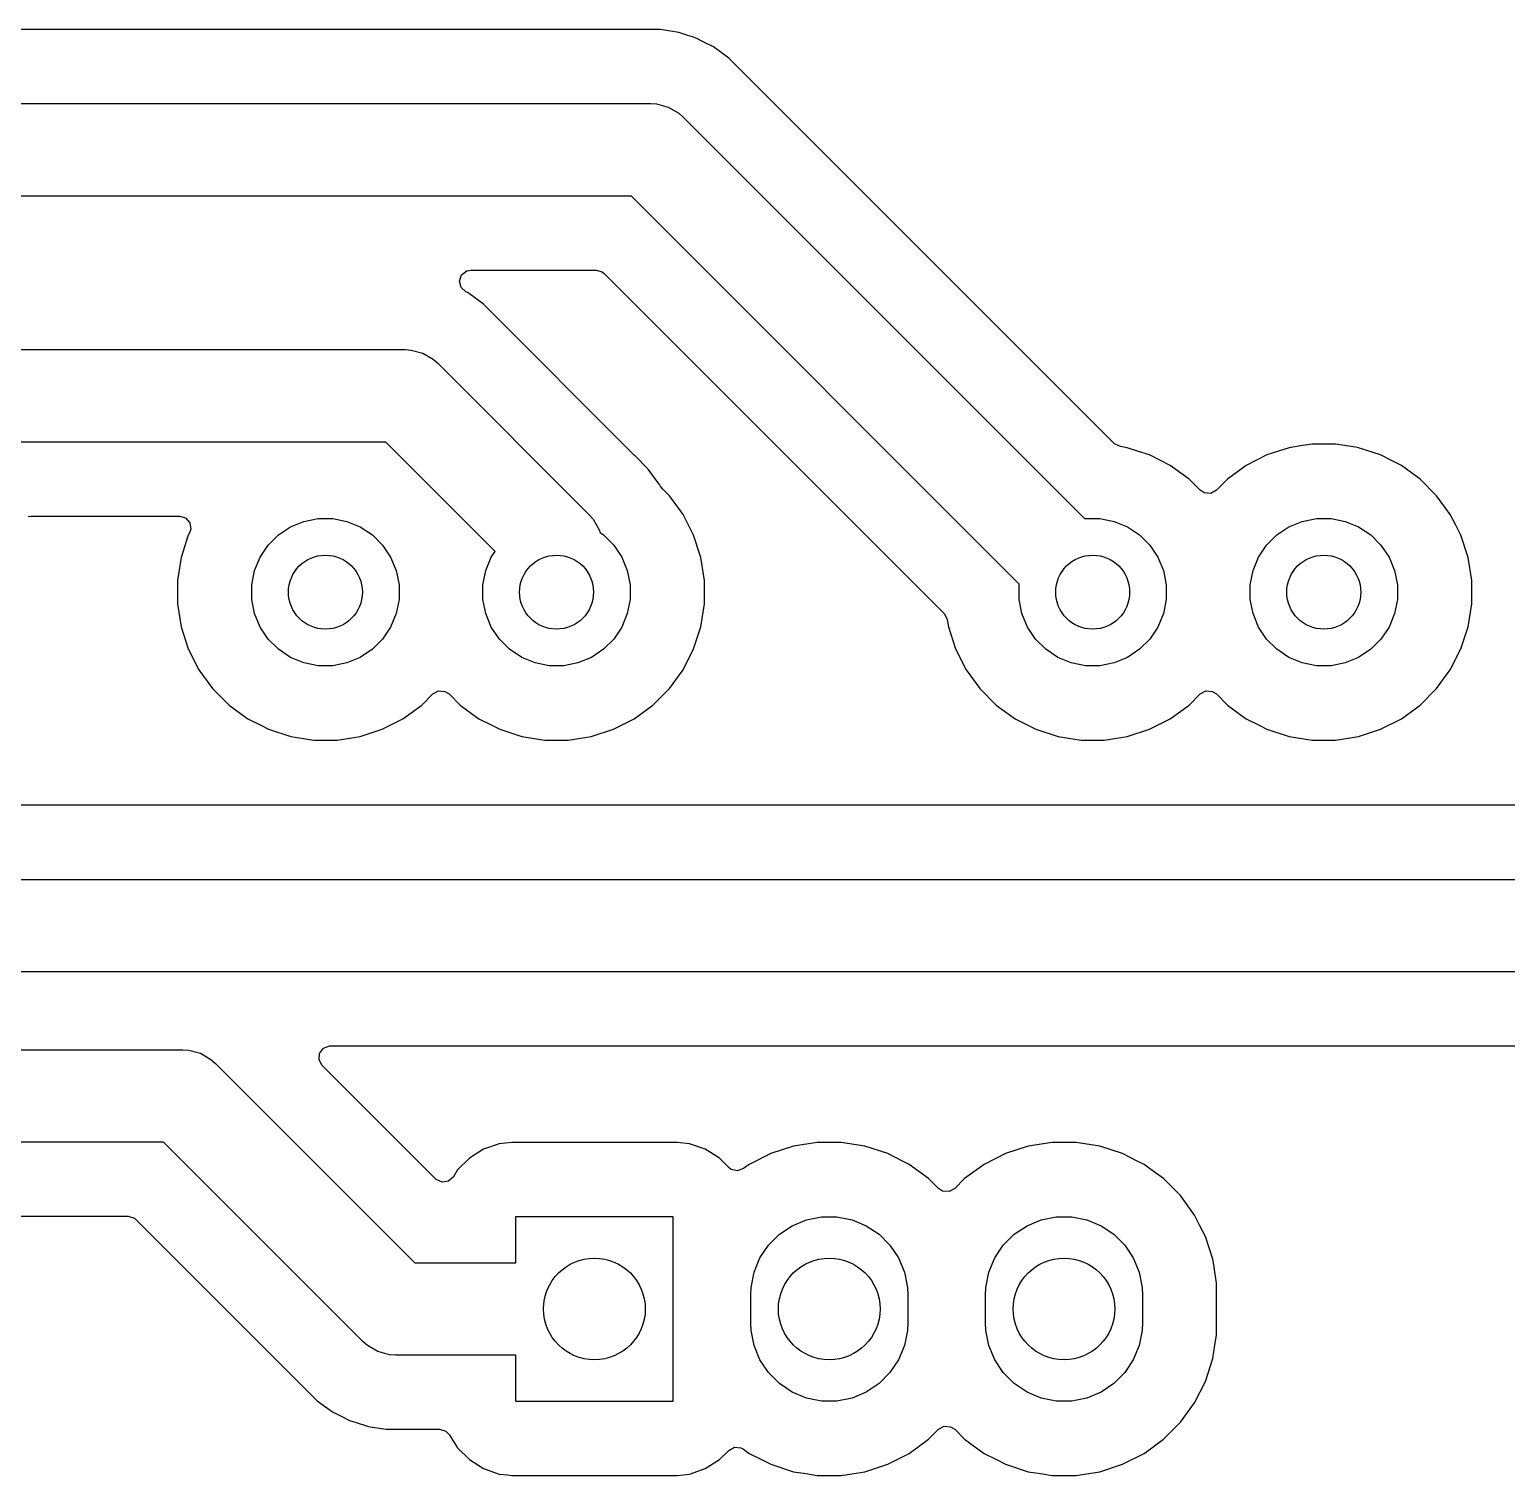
# Model space of a CAD drawing. Header units: inches. Extents: x 0.81 to 4.86, y -4.86 to -0.81.
# Drawn here: x 2.788 to 3.417, y -2.066 to -1.451 of the extents above; entities that cross this region are included whole.
import ezdxf

# ---------------------------------------------------------------- set-up
doc = ezdxf.new("R2010")
doc.units = ezdxf.units.IN
doc.header["$MEASUREMENT"] = 0
doc.layers.add('F.Cu', color=13, linetype='CONTINUOUS', true_color=0xc83434)

msp = doc.modelspace()

# ---------------------------------------------------------------- linework, layer by layer
at = {"layer": 'F.Cu', "linetype": 'CONTINUOUS'}
for p, q in [((3.05669, -1.45068), (2.53392, -1.45068)), ((3.05778, -1.45085), (3.05669, -1.45068)), ((3.05669, -1.45068), (3.05669, -1.45068)), ((3.06465, -1.45194), (3.05778, -1.45085)), ((3.06722, -1.45277), (3.06465, -1.45194)), ((3.06849, -1.45318), (3.06722, -1.45277)), ((3.07048, -1.45383), (3.06849, -1.45318)), ((3.07232, -1.45443), (3.07048, -1.45383)), ((3.07482, -1.4557), (3.07232, -1.45443)), ((3.07591, -1.45626), (3.07482, -1.4557)), ((3.0795, -1.45809), (3.07591, -1.45626)), ((3.08602, -1.46282), (3.0795, -1.45809)), ((3.25006, -1.62686), (3.08602, -1.46282)), ((3.08602, -1.46282), (3.08602, -1.46282)), ((2.51884, -1.48219), (3.05267, -1.48219)), ((3.05267, -1.48219), (3.05523, -1.48236)), ((3.05523, -1.48236), (3.05523, -1.48236)), ((3.05523, -1.48236), (3.0602, -1.48369)), ((3.0602, -1.48369), (3.06465, -1.48626)), ((3.06465, -1.48626), (3.06465, -1.48626)), ((3.06465, -1.48626), (3.06658, -1.48796)), ((3.06658, -1.48796), (3.23751, -1.65888)), ((3.04451, -1.52156), (2.51069, -1.52156)), ((3.20967, -1.68672), (3.04451, -1.52156)), ((2.97217, -1.55515), (2.97433, -1.55344)), ((2.97433, -1.55344), (2.97616, -1.55308)), ((2.97616, -1.55308), (3.02944, -1.55308)), ((3.02944, -1.55308), (3.03207, -1.55385)), ((2.97129, -1.55775), (2.97217, -1.55515)), ((2.97195, -1.56042), (2.97129, -1.55775)), ((3.03207, -1.55385), (3.03289, -1.55451)), ((3.03289, -1.55451), (3.17765, -1.69927)), ((2.97395, -1.56231), (2.97195, -1.56042)), ((2.97494, -1.56282), (2.97395, -1.56231)), ((2.98146, -1.56755), (2.97494, -1.56282)), ((3.04583, -1.63193), (2.98146, -1.56755)), ((2.98146, -1.56755), (2.98146, -1.56755)), ((2.98146, -1.56755), (2.98146, -1.56755)), ((2.76544, -1.58692), (2.9481, -1.58692)), ((2.9481, -1.58692), (2.95067, -1.58709)), ((2.95067, -1.58709), (2.95067, -1.58709)), ((2.95067, -1.58709), (2.95564, -1.58842)), ((2.95564, -1.58842), (2.96009, -1.59099)), ((2.96009, -1.59099), (2.96009, -1.59099)), ((2.96009, -1.59099), (2.96202, -1.59269)), ((2.96202, -1.59269), (3.02652, -1.65718)), ((2.93995, -1.62629), (2.77359, -1.62629)), ((2.98648, -1.67282), (2.93995, -1.62629)), ((3.25026, -1.62705), (3.25006, -1.62686)), ((3.25274, -1.62823), (3.25026, -1.62705)), ((3.2557, -1.6287), (3.25274, -1.62823)), ((3.26042, -1.63023), (3.2557, -1.6287)), ((3.32461, -1.6287), (3.31518, -1.63176)), ((3.32951, -1.62792), (3.32461, -1.6287)), ((3.33441, -1.62715), (3.32951, -1.62792)), ((3.34433, -1.62715), (3.33441, -1.62715)), ((3.35294, -1.62851), (3.34433, -1.62715)), ((3.35413, -1.6287), (3.35294, -1.62851)), ((3.36356, -1.63176), (3.35413, -1.6287)), ((3.04595, -1.63205), (3.04583, -1.63193)), ((3.04583, -1.63193), (3.04583, -1.63193)), ((3.05165, -1.63775), (3.04595, -1.63205)), ((3.04595, -1.63205), (3.04595, -1.63205)), ((3.26513, -1.63176), (3.26042, -1.63023)), ((3.27397, -1.63627), (3.26513, -1.63176)), ((3.31518, -1.63176), (3.30634, -1.63627)), ((3.36795, -1.634), (3.36356, -1.63176)), ((3.3724, -1.63627), (3.36795, -1.634)), ((3.05481, -1.64209), (3.05165, -1.63775)), ((3.05165, -1.63775), (3.05165, -1.63775)), ((3.05165, -1.63775), (3.05165, -1.63775)), ((3.27397, -1.63627), (3.27397, -1.63627)), ((3.27397, -1.63627), (3.27397, -1.63627)), ((3.28199, -1.64209), (3.27397, -1.63627)), ((3.30634, -1.63627), (3.29832, -1.64209)), ((3.3724, -1.63627), (3.3724, -1.63627)), ((3.3724, -1.63627), (3.3724, -1.63627)), ((3.38042, -1.64209), (3.3724, -1.63627)), ((3.05594, -1.64365), (3.05481, -1.64209)), ((3.05639, -1.64427), (3.05594, -1.64365)), ((3.05673, -1.64493), (3.05639, -1.64427)), ((3.05684, -1.64511), (3.05673, -1.64493)), ((3.05753, -1.64597), (3.05684, -1.64511)), ((3.06066, -1.64911), (3.05753, -1.64597)), ((3.28671, -1.64681), (3.28199, -1.64209)), ((3.28199, -1.64209), (3.28199, -1.64209)), ((3.28845, -1.64793), (3.28671, -1.64681)), ((3.2912, -1.64812), (3.28845, -1.64793)), ((3.29361, -1.64681), (3.2912, -1.64812)), ((3.29832, -1.64209), (3.29361, -1.64681)), ((3.29832, -1.64209), (3.29832, -1.64209)), ((3.38743, -1.64911), (3.38042, -1.64209)), ((3.38042, -1.64209), (3.38042, -1.64209)), ((3.06463, -1.65457), (3.06066, -1.64911)), ((3.06066, -1.64911), (3.06066, -1.64911)), ((3.3914, -1.65457), (3.38743, -1.64911)), ((3.38743, -1.64911), (3.38743, -1.64911)), ((2.78763, -1.65792), (2.78867, -1.65781)), ((2.78867, -1.65781), (2.85197, -1.65781)), ((2.85197, -1.65781), (2.85461, -1.65858)), ((2.85461, -1.65858), (2.85641, -1.66066)), ((2.89933, -1.66238), (2.90503, -1.66002)), ((2.90503, -1.66002), (2.91109, -1.65881)), ((2.91109, -1.65881), (2.91726, -1.65881)), ((2.91726, -1.65881), (2.92332, -1.66002)), ((2.92332, -1.66002), (2.92902, -1.66238)), ((3.02652, -1.65718), (3.02822, -1.65912)), ((3.02822, -1.65912), (3.02822, -1.65912)), ((3.02822, -1.65912), (3.03079, -1.66357)), ((3.06649, -1.65713), (3.06463, -1.65457)), ((3.06882, -1.6617), (3.06649, -1.65713)), ((3.23751, -1.65888), (3.23786, -1.65881)), ((3.23786, -1.65881), (3.24403, -1.65881)), ((3.24403, -1.65881), (3.25009, -1.66002)), ((3.25009, -1.66002), (3.25579, -1.66238)), ((3.32452, -1.66238), (3.33023, -1.66002)), ((3.33023, -1.66002), (3.33628, -1.65881)), ((3.33628, -1.65881), (3.34246, -1.65881)), ((3.34246, -1.65881), (3.34851, -1.66002)), ((3.34851, -1.66002), (3.35422, -1.66238)), ((3.39326, -1.65713), (3.3914, -1.65457)), ((3.39559, -1.6617), (3.39326, -1.65713)), ((2.85578, -1.66597), (2.85271, -1.6754)), ((2.85632, -1.66491), (2.85578, -1.66597)), ((2.8568, -1.66338), (2.85632, -1.66491)), ((2.85641, -1.66066), (2.8568, -1.66338)), ((2.88983, -1.67018), (2.89419, -1.66581)), ((2.89419, -1.66581), (2.89933, -1.66238)), ((2.92902, -1.66238), (2.93415, -1.66581)), ((2.93415, -1.66581), (2.93852, -1.67018)), ((3.03079, -1.66357), (3.03079, -1.66357)), ((3.03079, -1.66357), (3.03113, -1.66484)), ((3.03113, -1.66484), (3.03258, -1.66581)), ((3.03258, -1.66581), (3.03695, -1.67018)), ((3.07099, -1.66597), (3.06882, -1.6617)), ((3.07406, -1.6754), (3.07099, -1.66597)), ((3.07099, -1.66597), (3.07099, -1.66597)), ((3.07099, -1.66597), (3.07099, -1.66597)), ((3.25579, -1.66238), (3.26093, -1.66581)), ((3.26093, -1.66581), (3.26529, -1.67018)), ((3.31502, -1.67018), (3.31939, -1.66581)), ((3.31939, -1.66581), (3.32452, -1.66238)), ((3.35422, -1.66238), (3.35935, -1.66581)), ((3.35935, -1.66581), (3.36372, -1.67018)), ((3.39777, -1.66597), (3.39559, -1.6617)), ((3.40083, -1.6754), (3.39777, -1.66597)), ((3.39777, -1.66597), (3.39777, -1.66597)), ((3.39777, -1.66597), (3.39777, -1.66597)), ((2.8864, -1.67531), (2.88983, -1.67018)), ((2.93852, -1.67018), (2.94195, -1.67531)), ((2.98482, -1.67531), (2.98648, -1.67282)), ((3.03695, -1.67018), (3.04038, -1.67531)), ((3.26529, -1.67018), (3.26872, -1.67531)), ((3.31159, -1.67531), (3.31502, -1.67018)), ((3.36372, -1.67018), (3.36715, -1.67531)), ((2.85271, -1.6754), (2.85116, -1.6852)), ((2.88403, -1.68101), (2.8864, -1.67531)), ((2.94195, -1.67531), (2.94431, -1.68101)), ((2.98246, -1.68101), (2.98482, -1.67531)), ((3.04038, -1.67531), (3.04274, -1.68101)), ((3.07561, -1.6852), (3.07406, -1.6754)), ((3.26872, -1.67531), (3.27108, -1.68101)), ((3.30923, -1.68101), (3.31159, -1.67531)), ((3.36715, -1.67531), (3.36951, -1.68101)), ((3.40238, -1.6852), (3.40083, -1.6754)), ((2.85116, -1.6852), (2.85116, -1.69512)), ((2.88283, -1.68707), (2.88403, -1.68101)), ((2.94431, -1.68101), (2.94552, -1.68707)), ((2.98125, -1.68707), (2.98246, -1.68101)), ((3.04274, -1.68101), (3.04394, -1.68707)), ((3.07561, -1.69512), (3.07561, -1.6852)), ((3.27108, -1.68101), (3.27229, -1.68707)), ((3.30803, -1.68707), (3.30923, -1.68101)), ((3.36951, -1.68101), (3.37071, -1.68707)), ((3.40238, -1.69512), (3.40238, -1.6852)), ((2.88283, -1.69324), (2.88283, -1.68707)), ((2.94552, -1.68707), (2.94552, -1.69324)), ((2.98125, -1.69324), (2.98125, -1.68707)), ((3.04394, -1.68707), (3.04394, -1.69324)), ((3.2096, -1.68707), (3.20967, -1.68672)), ((3.2096, -1.69324), (3.2096, -1.68707)), ((3.27229, -1.68707), (3.27229, -1.69324)), ((3.30803, -1.69324), (3.30803, -1.68707)), ((3.37071, -1.68707), (3.37071, -1.69324)), ((2.85116, -1.69512), (2.85271, -1.70491)), ((2.88403, -1.6993), (2.88283, -1.69324)), ((2.94552, -1.69324), (2.94431, -1.6993)), ((2.98246, -1.6993), (2.98125, -1.69324)), ((3.04394, -1.69324), (3.04274, -1.6993)), ((3.07406, -1.70491), (3.07561, -1.69512)), ((3.21081, -1.6993), (3.2096, -1.69324)), ((3.27229, -1.69324), (3.27108, -1.6993)), ((3.30923, -1.6993), (3.30803, -1.69324)), ((3.37071, -1.69324), (3.36951, -1.6993)), ((3.40083, -1.70491), (3.40238, -1.69512)), ((2.8864, -1.705), (2.88403, -1.6993)), ((2.94431, -1.6993), (2.94195, -1.705)), ((2.98482, -1.705), (2.98246, -1.6993)), ((3.04274, -1.6993), (3.04038, -1.705)), ((3.17765, -1.69927), (3.17896, -1.70168)), ((3.17896, -1.70168), (3.17902, -1.70196)), ((3.17902, -1.70196), (3.17948, -1.70491)), ((3.21317, -1.705), (3.21081, -1.6993)), ((3.27108, -1.6993), (3.26872, -1.705)), ((3.31159, -1.705), (3.30923, -1.6993)), ((3.36951, -1.6993), (3.36715, -1.705)), ((2.85271, -1.70491), (2.85578, -1.71435)), ((2.88983, -1.71014), (2.8864, -1.705)), ((2.89419, -1.7145), (2.88983, -1.71014)), ((2.93852, -1.71014), (2.93415, -1.7145)), ((2.94195, -1.705), (2.93852, -1.71014)), ((2.98825, -1.71014), (2.98482, -1.705)), ((2.99262, -1.7145), (2.98825, -1.71014)), ((3.03695, -1.71014), (3.03258, -1.7145)), ((3.04038, -1.705), (3.03695, -1.71014)), ((3.07099, -1.71435), (3.07406, -1.70491)), ((3.17948, -1.70491), (3.18255, -1.71435)), ((3.2166, -1.71014), (3.21317, -1.705)), ((3.22096, -1.7145), (3.2166, -1.71014)), ((3.26529, -1.71014), (3.26093, -1.7145)), ((3.26872, -1.705), (3.26529, -1.71014)), ((3.31502, -1.71014), (3.31159, -1.705)), ((3.31939, -1.7145), (3.31502, -1.71014)), ((3.36372, -1.71014), (3.35935, -1.7145)), ((3.36715, -1.705), (3.36372, -1.71014)), ((3.39777, -1.71435), (3.40083, -1.70491)), ((2.85578, -1.71435), (2.86028, -1.72318)), ((2.89933, -1.71793), (2.89419, -1.7145)), ((2.93415, -1.7145), (2.92902, -1.71793)), ((2.99775, -1.71793), (2.99262, -1.7145)), ((3.03258, -1.7145), (3.02745, -1.71793)), ((3.06649, -1.72318), (3.07099, -1.71435)), ((3.18255, -1.71435), (3.18705, -1.72318)), ((3.2261, -1.71793), (3.22096, -1.7145)), ((3.26093, -1.7145), (3.25579, -1.71793)), ((3.32452, -1.71793), (3.31939, -1.7145)), ((3.35935, -1.7145), (3.35422, -1.71793)), ((3.39326, -1.72318), (3.39777, -1.71435)), ((2.86028, -1.72318), (2.86611, -1.73121)), ((2.90503, -1.7203), (2.89933, -1.71793)), ((2.91109, -1.7215), (2.90503, -1.7203)), ((2.91726, -1.7215), (2.91109, -1.7215)), ((2.92332, -1.7203), (2.91726, -1.7215)), ((2.92902, -1.71793), (2.92332, -1.7203)), ((3.00346, -1.7203), (2.99775, -1.71793)), ((3.00951, -1.7215), (3.00346, -1.7203)), ((3.01569, -1.7215), (3.00951, -1.7215)), ((3.02174, -1.7203), (3.01569, -1.7215)), ((3.02745, -1.71793), (3.02174, -1.7203)), ((3.06066, -1.73121), (3.06649, -1.72318)), ((3.18705, -1.72318), (3.19288, -1.73121)), ((3.2318, -1.7203), (3.2261, -1.71793)), ((3.23786, -1.7215), (3.2318, -1.7203)), ((3.24403, -1.7215), (3.23786, -1.7215)), ((3.25009, -1.7203), (3.24403, -1.7215)), ((3.25579, -1.71793), (3.25009, -1.7203)), ((3.33023, -1.7203), (3.32452, -1.71793)), ((3.33628, -1.7215), (3.33023, -1.7203)), ((3.34246, -1.7215), (3.33628, -1.7215)), ((3.34851, -1.7203), (3.34246, -1.7215)), ((3.35422, -1.71793), (3.34851, -1.7203)), ((3.38743, -1.73121), (3.39326, -1.72318)), ((2.86611, -1.73121), (2.86611, -1.73121)), ((2.86611, -1.73121), (2.87312, -1.73822)), ((2.95522, -1.73822), (2.95993, -1.73351)), ((2.95993, -1.73351), (2.96235, -1.73219)), ((2.96235, -1.73219), (2.96509, -1.73239)), ((2.96509, -1.73239), (2.96684, -1.73351)), ((2.96684, -1.73351), (2.97155, -1.73822)), ((3.05365, -1.73822), (3.06066, -1.73121)), ((3.19288, -1.73121), (3.19288, -1.73121)), ((3.19288, -1.73121), (3.1999, -1.73822)), ((3.28199, -1.73822), (3.28671, -1.73351)), ((3.28671, -1.73351), (3.28912, -1.73219)), ((3.28912, -1.73219), (3.29186, -1.73239)), ((3.29186, -1.73239), (3.29361, -1.73351)), ((3.29361, -1.73351), (3.29832, -1.73822)), ((3.38042, -1.73822), (3.38743, -1.73121)), ((2.87312, -1.73822), (2.87312, -1.73822)), ((2.87312, -1.73822), (2.88012, -1.74331)), ((2.9472, -1.74405), (2.95522, -1.73822)), ((2.97155, -1.73822), (2.97155, -1.73822)), ((2.97155, -1.73822), (2.97855, -1.74331)), ((3.04562, -1.74405), (3.05365, -1.73822)), ((3.1999, -1.73822), (3.1999, -1.73822)), ((3.1999, -1.73822), (3.20689, -1.74331)), ((3.27397, -1.74405), (3.28199, -1.73822)), ((3.29832, -1.73822), (3.29832, -1.73822)), ((3.29832, -1.73822), (3.30532, -1.74331)), ((3.3724, -1.74405), (3.38042, -1.73822)), ((2.88012, -1.74331), (2.88115, -1.74405)), ((2.88115, -1.74405), (2.8866, -1.74683)), ((2.8866, -1.74683), (2.88998, -1.74855)), ((2.88998, -1.74855), (2.88998, -1.74855)), ((2.88998, -1.74855), (2.88999, -1.74855)), ((2.88999, -1.74855), (2.89942, -1.75162)), ((2.92893, -1.75162), (2.93836, -1.74855)), ((2.93836, -1.74855), (2.9472, -1.74405)), ((2.97855, -1.74331), (2.97957, -1.74405)), ((2.97957, -1.74405), (2.98503, -1.74683)), ((2.98503, -1.74683), (2.98841, -1.74855)), ((2.98841, -1.74855), (2.98841, -1.74855)), ((2.98841, -1.74855), (2.98841, -1.74855)), ((2.98841, -1.74855), (2.99784, -1.75162)), ((3.02735, -1.75162), (3.03679, -1.74855)), ((3.03679, -1.74855), (3.04562, -1.74405)), ((3.20689, -1.74331), (3.20792, -1.74405)), ((3.20792, -1.74405), (3.21338, -1.74683)), ((3.21338, -1.74683), (3.21676, -1.74855)), ((3.21676, -1.74855), (3.21676, -1.74855)), ((3.21676, -1.74855), (3.21676, -1.74855)), ((3.21676, -1.74855), (3.22619, -1.75162)), ((3.2557, -1.75162), (3.26513, -1.74855)), ((3.26513, -1.74855), (3.27397, -1.74405)), ((3.30532, -1.74331), (3.30634, -1.74405)), ((3.30634, -1.74405), (3.3118, -1.74683)), ((3.3118, -1.74683), (3.31518, -1.74855)), ((3.31518, -1.74855), (3.31518, -1.74855)), ((3.31518, -1.74855), (3.31518, -1.74855)), ((3.31518, -1.74855), (3.32461, -1.75162)), ((3.35413, -1.75162), (3.36356, -1.74855)), ((3.36356, -1.74855), (3.3724, -1.74405)), ((2.89942, -1.75162), (2.90921, -1.75317)), ((2.90921, -1.75317), (2.90921, -1.75317)), ((2.90921, -1.75317), (2.91913, -1.75317)), ((2.91913, -1.75317), (2.92893, -1.75162)), ((2.91913, -1.75317), (2.91913, -1.75317)), ((2.99784, -1.75162), (3.00764, -1.75317)), ((3.00764, -1.75317), (3.00764, -1.75317)), ((3.00764, -1.75317), (3.01756, -1.75317)), ((3.01756, -1.75317), (3.02735, -1.75162)), ((3.01756, -1.75317), (3.01756, -1.75317)), ((3.22619, -1.75162), (3.23599, -1.75317)), ((3.23599, -1.75317), (3.23599, -1.75317)), ((3.23599, -1.75317), (3.2459, -1.75317)), ((3.2459, -1.75317), (3.2557, -1.75162)), ((3.2459, -1.75317), (3.2459, -1.75317)), ((3.32461, -1.75162), (3.33441, -1.75317)), ((3.33441, -1.75317), (3.33441, -1.75317)), ((3.33441, -1.75317), (3.34433, -1.75317)), ((3.34433, -1.75317), (3.35413, -1.75162)), ((3.34433, -1.75317), (3.34433, -1.75317)), ((3.87235, -1.7809), (2.26976, -1.7809)), ((2.27379, -1.81242), (3.86832, -1.81242)), ((3.86017, -1.85179), (2.28194, -1.85179)), ((2.30276, -1.88497), (2.85341, -1.88497)), ((2.85341, -1.88497), (2.85598, -1.88514)), ((2.85598, -1.88514), (2.85598, -1.88514)), ((2.85598, -1.88514), (2.86094, -1.88647)), ((2.86094, -1.88647), (2.86539, -1.88904)), ((2.91148, -1.88922), (2.91168, -1.88648)), ((2.91168, -1.88648), (2.91332, -1.88428)), ((2.91332, -1.88428), (2.9159, -1.88332)), ((2.9159, -1.88332), (2.91625, -1.8833)), ((2.91625, -1.8833), (3.84509, -1.8833)), ((2.86539, -1.88904), (2.86539, -1.88904)), ((2.86539, -1.88904), (2.86733, -1.89074)), ((2.86733, -1.89074), (2.95218, -1.97559)), ((2.9128, -1.89164), (2.91148, -1.88922)), ((2.96106, -1.9399), (2.9128, -1.89164)), ((2.84526, -1.92434), (2.32244, -1.92434)), ((2.93011, -2.0092), (2.84526, -1.92434)), ((2.99351, -1.92439), (2.98822, -1.92499)), ((3.06397, -1.92439), (2.99351, -1.92439)), ((2.99351, -1.92439), (2.99351, -1.92439)), ((3.06926, -1.92499), (3.06397, -1.92439)), ((3.06397, -1.92439), (3.06397, -1.92439)), ((3.12363, -1.92439), (3.11352, -1.92599)), ((3.13385, -1.92439), (3.12363, -1.92439)), ((3.12363, -1.92439), (3.12363, -1.92439)), ((3.14396, -1.92599), (3.13385, -1.92439)), ((3.13385, -1.92439), (3.13385, -1.92439)), ((3.22363, -1.92439), (3.21352, -1.92599)), ((3.23385, -1.92439), (3.22363, -1.92439)), ((3.22363, -1.92439), (3.22363, -1.92439)), ((3.24396, -1.92599), (3.23385, -1.92439)), ((3.23385, -1.92439), (3.23385, -1.92439)), ((2.98151, -1.92733), (2.9755, -1.93111)), ((2.98822, -1.92499), (2.98151, -1.92733)), ((2.98822, -1.92499), (2.98822, -1.92499)), ((3.07597, -1.92733), (3.06926, -1.92499)), ((3.06926, -1.92499), (3.06926, -1.92499)), ((3.08198, -1.93111), (3.07597, -1.92733)), ((3.1038, -1.92915), (3.09468, -1.93379)), ((3.11352, -1.92599), (3.1038, -1.92915)), ((3.15368, -1.92915), (3.14396, -1.92599)), ((3.15995, -1.93234), (3.15368, -1.92915)), ((3.2038, -1.92915), (3.19468, -1.93379)), ((3.21352, -1.92599), (3.2038, -1.92915)), ((3.25368, -1.92915), (3.24396, -1.92599)), ((3.25995, -1.93234), (3.25368, -1.92915)), ((2.97048, -1.93613), (2.96865, -1.93905)), ((2.9755, -1.93111), (2.97048, -1.93613)), ((3.08593, -1.93506), (3.08198, -1.93111)), ((3.08698, -1.93586), (3.08593, -1.93506)), ((3.08966, -1.93648), (3.08698, -1.93586)), ((3.09225, -1.93556), (3.08966, -1.93648)), ((3.09468, -1.93379), (3.09225, -1.93556)), ((3.1628, -1.93379), (3.15995, -1.93234)), ((3.17107, -1.93981), (3.1628, -1.93379)), ((3.1628, -1.93379), (3.1628, -1.93379)), ((3.1628, -1.93379), (3.1628, -1.93379)), ((3.19468, -1.93379), (3.18641, -1.93981)), ((3.2628, -1.93379), (3.25995, -1.93234)), ((3.26564, -1.93586), (3.2628, -1.93379)), ((3.2628, -1.93379), (3.2628, -1.93379)), ((3.2628, -1.93379), (3.2628, -1.93379)), ((3.27107, -1.93981), (3.26564, -1.93586)), ((2.96135, -1.94017), (2.96106, -1.9399)), ((2.96387, -1.94129), (2.96135, -1.94017)), ((2.96659, -1.94087), (2.96387, -1.94129)), ((2.96865, -1.93905), (2.96659, -1.94087)), ((3.17529, -1.94402), (3.17107, -1.93981)), ((3.17107, -1.93981), (3.17107, -1.93981)), ((3.18641, -1.93981), (3.18219, -1.94402)), ((3.18641, -1.93981), (3.18641, -1.93981)), ((3.2783, -1.94704), (3.27107, -1.93981)), ((3.17703, -1.94514), (3.17529, -1.94402)), ((3.17978, -1.94534), (3.17703, -1.94514)), ((3.18219, -1.94402), (3.17978, -1.94534)), ((3.28432, -1.95531), (3.2783, -1.94704)), ((2.76658, -1.95586), (2.83018, -1.95586)), ((2.83018, -1.95586), (2.83282, -1.95663)), ((2.99528, -1.97559), (2.99528, -1.95591)), ((2.99528, -1.95591), (3.0622, -1.95591)), ((3.0622, -1.95591), (3.0622, -2.03465)), ((3.11903, -1.95735), (3.12546, -1.95607)), ((3.12546, -1.95607), (3.13202, -1.95607)), ((3.13202, -1.95607), (3.13845, -1.95735)), ((3.21903, -1.95735), (3.22546, -1.95607)), ((3.22546, -1.95607), (3.23202, -1.95607)), ((3.23202, -1.95607), (3.23845, -1.95735)), ((3.2865, -1.95959), (3.28432, -1.95531)), ((2.83282, -1.95663), (2.83363, -1.95729)), ((2.83363, -1.95729), (2.91067, -2.03433)), ((3.10751, -1.9635), (3.11297, -1.95986)), ((3.11297, -1.95986), (3.11903, -1.95735)), ((3.13845, -1.95735), (3.14452, -1.95986)), ((3.14452, -1.95986), (3.14997, -1.9635)), ((3.20751, -1.9635), (3.21297, -1.95986)), ((3.21297, -1.95986), (3.21903, -1.95735)), ((3.23845, -1.95735), (3.24452, -1.95986)), ((3.24452, -1.95986), (3.24997, -1.9635)), ((3.28896, -1.96443), (3.2865, -1.95959)), ((3.09923, -1.97359), (3.10287, -1.96814)), ((3.10287, -1.96814), (3.10751, -1.9635)), ((3.14997, -1.9635), (3.15461, -1.96814)), ((3.15461, -1.96814), (3.15825, -1.97359)), ((3.19923, -1.97359), (3.20287, -1.96814)), ((3.20287, -1.96814), (3.20751, -1.9635)), ((3.24997, -1.9635), (3.25461, -1.96814)), ((3.25461, -1.96814), (3.25825, -1.97359)), ((3.29212, -1.97415), (3.28896, -1.96443)), ((3.28896, -1.96443), (3.28896, -1.96443)), ((3.28896, -1.96443), (3.28896, -1.96443)), ((3.09672, -1.97966), (3.09923, -1.97359)), ((3.15825, -1.97359), (3.16076, -1.97966)), ((3.19672, -1.97966), (3.19923, -1.97359)), ((3.25825, -1.97359), (3.26076, -1.97966)), ((3.2925, -1.97657), (3.29212, -1.97415)), ((2.95218, -1.97559), (2.99528, -1.97559)), ((3.09544, -1.98609), (3.09672, -1.97966)), ((3.16076, -1.97966), (3.16204, -1.98609)), ((3.19544, -1.98609), (3.19672, -1.97966)), ((3.26076, -1.97966), (3.26204, -1.98609)), ((3.29372, -1.98426), (3.2925, -1.97657)), ((3.09528, -1.98937), (3.09544, -1.98609)), ((3.16204, -1.98609), (3.1622, -1.98937)), ((3.19528, -1.98937), (3.19544, -1.98609)), ((3.26204, -1.98609), (3.2622, -1.98937)), ((3.29372, -2.0063), (3.29372, -1.98426)), ((3.09528, -2.00118), (3.09528, -1.98937)), ((3.1622, -1.98937), (3.1622, -2.00118)), ((3.19528, -2.00118), (3.19528, -1.98937)), ((3.2622, -1.98937), (3.2622, -2.00118)), ((3.09544, -2.00446), (3.09528, -2.00118)), ((3.09672, -2.0109), (3.09544, -2.00446)), ((3.16204, -2.00446), (3.16076, -2.0109)), ((3.1622, -2.00118), (3.16204, -2.00446)), ((3.19544, -2.00446), (3.19528, -2.00118)), ((3.19672, -2.0109), (3.19544, -2.00446)), ((3.26204, -2.00446), (3.26076, -2.0109)), ((3.2622, -2.00118), (3.26204, -2.00446)), ((3.29301, -2.01076), (3.29372, -2.0063)), ((2.93204, -2.01089), (2.93011, -2.0092)), ((2.93649, -2.01346), (2.93204, -2.01089)), ((2.93204, -2.01089), (2.93204, -2.01089)), ((3.09923, -2.01696), (3.09672, -2.0109)), ((3.16076, -2.0109), (3.15825, -2.01696)), ((3.19923, -2.01696), (3.19672, -2.0109)), ((3.26076, -2.0109), (3.25825, -2.01696)), ((3.29212, -2.0164), (3.29301, -2.01076)), ((2.94146, -2.01479), (2.93649, -2.01346)), ((2.94403, -2.01496), (2.94146, -2.01479)), ((2.94146, -2.01479), (2.94146, -2.01479)), ((2.99528, -2.01496), (2.94403, -2.01496)), ((2.99528, -2.03465), (2.99528, -2.01496)), ((3.10287, -2.02241), (3.09923, -2.01696)), ((3.15825, -2.01696), (3.15461, -2.02241)), ((3.20287, -2.02241), (3.19923, -2.01696)), ((3.25825, -2.01696), (3.25461, -2.02241)), ((3.28896, -2.02612), (3.29212, -2.0164)), ((3.10751, -2.02705), (3.10287, -2.02241)), ((3.15461, -2.02241), (3.14997, -2.02705)), ((3.20751, -2.02705), (3.20287, -2.02241)), ((3.25461, -2.02241), (3.24997, -2.02705)), ((3.11297, -2.03069), (3.10751, -2.02705)), ((3.11903, -2.0332), (3.11297, -2.03069)), ((3.14452, -2.03069), (3.13845, -2.0332)), ((3.14997, -2.02705), (3.14452, -2.03069)), ((3.21297, -2.03069), (3.20751, -2.02705)), ((3.21903, -2.0332), (3.21297, -2.03069)), ((3.24452, -2.03069), (3.23845, -2.0332)), ((3.24997, -2.02705), (3.24452, -2.03069)), ((3.28432, -2.03524), (3.28896, -2.02612)), ((2.91067, -2.03433), (2.91677, -2.03876)), ((3.0622, -2.03465), (2.99528, -2.03465)), ((3.12546, -2.03448), (3.11903, -2.0332)), ((3.13202, -2.03448), (3.12546, -2.03448)), ((3.13845, -2.0332), (3.13202, -2.03448)), ((3.22546, -2.03448), (3.21903, -2.0332)), ((3.23202, -2.03448), (3.22546, -2.03448)), ((3.23845, -2.0332), (3.23202, -2.03448)), ((3.2783, -2.04351), (3.28432, -2.03524)), ((2.91677, -2.03876), (2.91719, -2.03907)), ((2.91719, -2.03907), (2.92177, -2.0414)), ((2.92177, -2.0414), (2.92437, -2.04273)), ((2.92437, -2.04273), (2.92437, -2.04273)), ((2.92437, -2.04273), (2.92437, -2.04273)), ((2.92437, -2.04273), (2.9268, -2.04351)), ((2.9268, -2.04351), (2.93204, -2.04522)), ((3.27107, -2.05075), (3.2783, -2.04351)), ((2.93204, -2.04522), (2.93325, -2.04541)), ((2.93325, -2.04541), (2.94, -2.04648)), ((2.94, -2.04648), (2.94806, -2.04648)), ((2.94806, -2.04648), (2.96279, -2.04648)), ((2.96279, -2.04648), (2.96543, -2.04725)), ((2.96543, -2.04725), (2.96692, -2.04876)), ((2.96692, -2.04876), (2.97048, -2.05442)), ((3.17107, -2.05075), (3.17529, -2.04653)), ((3.17529, -2.04653), (3.1777, -2.04521)), ((3.1777, -2.04521), (3.18045, -2.04541)), ((3.18045, -2.04541), (3.18219, -2.04653)), ((3.18219, -2.04653), (3.18641, -2.05075)), ((2.97048, -2.05442), (2.9755, -2.05944)), ((3.08198, -2.05944), (3.08593, -2.05549)), ((3.08593, -2.05549), (3.08835, -2.05417)), ((3.08835, -2.05417), (3.09109, -2.05437)), ((3.09109, -2.05437), (3.09225, -2.05499)), ((3.09225, -2.05499), (3.09468, -2.05676)), ((3.09468, -2.05676), (3.09899, -2.05895)), ((3.15368, -2.0614), (3.1628, -2.05676)), ((3.1628, -2.05676), (3.17107, -2.05075)), ((3.18641, -2.05075), (3.19468, -2.05676)), ((3.19468, -2.05676), (3.19995, -2.05944)), ((3.25368, -2.0614), (3.2628, -2.05676)), ((3.2628, -2.05676), (3.27107, -2.05075)), ((2.9755, -2.05944), (2.98151, -2.06322)), ((3.07597, -2.06322), (3.08198, -2.05944)), ((3.09899, -2.05895), (3.1038, -2.0614)), ((3.1038, -2.0614), (3.1038, -2.0614)), ((3.1038, -2.0614), (3.1038, -2.0614)), ((3.1038, -2.0614), (3.11352, -2.06456)), ((3.14396, -2.06456), (3.15368, -2.0614)), ((3.19995, -2.05944), (3.2038, -2.0614)), ((3.2038, -2.0614), (3.2038, -2.0614)), ((3.2038, -2.0614), (3.2038, -2.0614)), ((3.2038, -2.0614), (3.21352, -2.06456)), ((3.24396, -2.06456), (3.25368, -2.0614)), ((2.98151, -2.06322), (2.98822, -2.06557)), ((2.98822, -2.06557), (2.98822, -2.06557)), ((2.98822, -2.06557), (2.99178, -2.06597)), ((2.99178, -2.06597), (2.99351, -2.06616)), ((2.99351, -2.06616), (2.99351, -2.06616)), ((2.99351, -2.06616), (2.99351, -2.06616)), ((2.99351, -2.06616), (3.06397, -2.06616)), ((3.06397, -2.06616), (3.06662, -2.06586)), ((3.06397, -2.06616), (3.06397, -2.06616)), ((3.06662, -2.06586), (3.06926, -2.06557)), ((3.06926, -2.06557), (3.07597, -2.06322)), ((3.06926, -2.06557), (3.06926, -2.06557)), ((3.06926, -2.06557), (3.06926, -2.06557)), ((3.11352, -2.06456), (3.11873, -2.06539)), ((3.11873, -2.06539), (3.12363, -2.06616)), ((3.12363, -2.06616), (3.12363, -2.06616)), ((3.12363, -2.06616), (3.13385, -2.06616)), ((3.13385, -2.06616), (3.13832, -2.06545)), ((3.13832, -2.06545), (3.14396, -2.06456)), ((3.21352, -2.06456), (3.21873, -2.06539)), ((3.21873, -2.06539), (3.22363, -2.06616)), ((3.22363, -2.06616), (3.22363, -2.06616)), ((3.22363, -2.06616), (3.23385, -2.06616)), ((3.23385, -2.06616), (3.23832, -2.06545)), ((3.23832, -2.06545), (3.24396, -2.06456))]:
    msp.add_line(p, q, dxfattribs=at)
at = {"layer": 'F.Cu'}
for centre, radius in [((2.91417, -1.69016), 0.01575), ((2.91417, -1.69016), 0.01575), ((3.0126, -1.69016), 0.01575), ((3.0126, -1.69016), 0.01575), ((3.24094, -1.69016), 0.01575), ((3.24094, -1.69016), 0.01575), ((3.33937, -1.69016), 0.01575), ((3.33937, -1.69016), 0.01575), ((3.02874, -1.99528), 0.02165), ((3.02874, -1.99528), 0.02165), ((3.12874, -1.99528), 0.02165), ((3.12874, -1.99528), 0.02165), ((3.22874, -1.99528), 0.02165), ((3.22874, -1.99528), 0.02165)]:
    msp.add_circle(centre, radius, dxfattribs=at)

doc.saveas('drawing.dxf')
